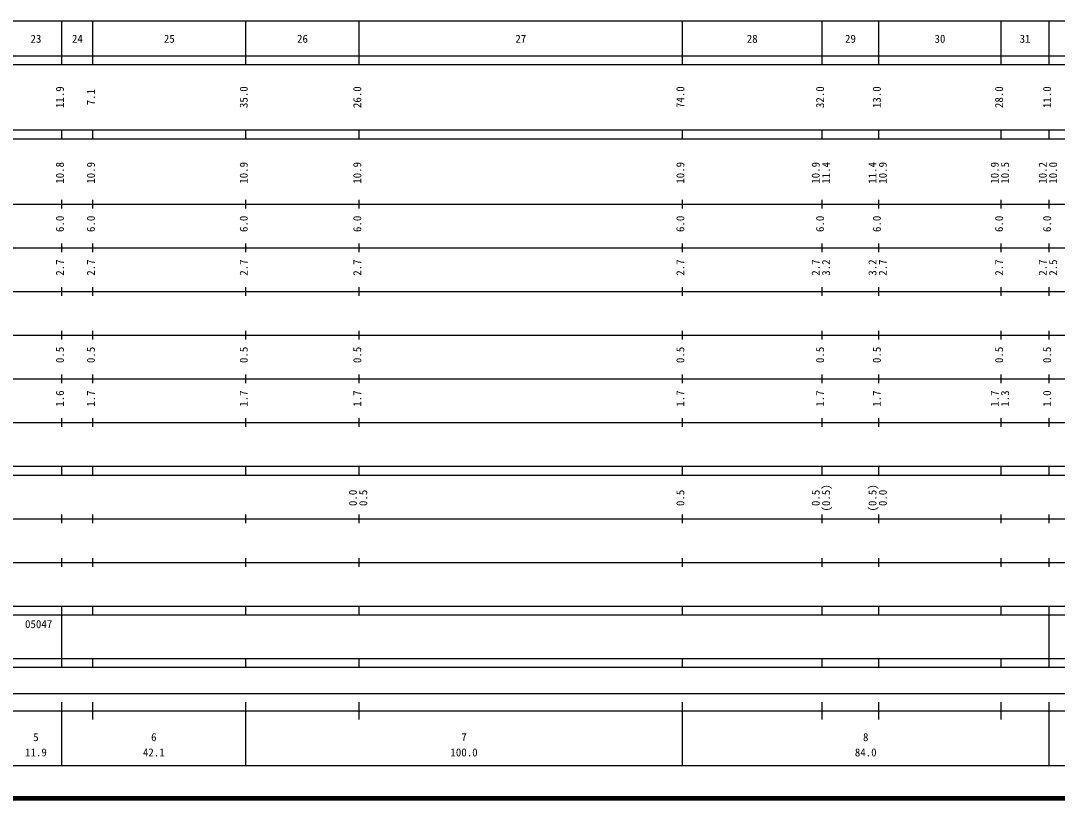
# Model space of a CAD drawing. Units: millimetres on the paper, enlarged 1000 times. Extents: x 40000 to 680000, y 20000 to 380000.
# Drawn here: x 316467 to 553871, y 20000 to 198000 of the extents above; entities that cross this region are included whole.
import ezdxf
from ezdxf.enums import TextEntityAlignment as Align

# ---------------------------------------------------------------- set-up
doc = ezdxf.new("R2010")
doc.units = ezdxf.units.MM
doc.header["$LTSCALE"] = 1000
doc.layers.add('M-TTL', color=2, linetype='Continuous', lineweight=140)
doc.layers.add('M-TTL-BAND', color=7, linetype='Continuous', lineweight=25)
doc.styles.add('ＭＳ ゴシック', font='')
doc.styles.get('ＭＳ ゴシック').set_extended_font_data('MS Gothic')

msp = doc.modelspace()

# ---------------------------------------------------------------- linework, layer by layer
at = {"layer": 'M-TTL'}
msp.add_line((40000, 20000), (680000, 20000), dxfattribs=at)
at = {"layer": 'M-TTL-BAND'}
for p, q in [((68000, 198000), (579000, 198000)), ((325900, 188000), (325900, 198000)), ((333000, 188000), (333000, 198000)), ((368000, 188000), (368000, 198000)), ((394000, 188000), (394000, 198000)), ((468000, 188000), (468000, 198000)), ((500000, 188000), (500000, 198000)), ((513000, 188000), (513000, 198000)), ((541000, 188000), (541000, 198000)), ((552000, 188000), (552000, 198000)), ((40000, 190000), (579000, 190000)), ((40000, 188000), (579000, 188000)), ((40000, 173000), (579000, 173000)), ((40000, 171000), (579000, 171000)), ((325900, 171000), (325900, 173000)), ((333000, 171000), (333000, 173000)), ((368000, 171000), (368000, 173000)), ((394000, 171000), (394000, 173000)), ((468000, 171000), (468000, 173000)), ((500000, 171000), (500000, 173000)), ((513000, 171000), (513000, 173000)), ((541000, 171000), (541000, 173000)), ((552000, 171000), (552000, 173000)), ((325900, 155000), (325900, 157000)), ((333000, 155000), (333000, 157000)), ((368000, 155000), (368000, 157000)), ((394000, 155000), (394000, 157000)), ((468000, 155000), (468000, 157000)), ((500000, 155000), (500000, 157000)), ((513000, 155000), (513000, 157000)), ((541000, 155000), (541000, 157000)), ((552000, 155000), (552000, 157000)), ((40000, 156000), (579000, 156000)), ((46000, 146000), (579000, 146000)), ((325900, 145000), (325900, 147000)), ((333000, 145000), (333000, 147000)), ((368000, 145000), (368000, 147000)), ((394000, 145000), (394000, 147000)), ((468000, 145000), (468000, 147000)), ((500000, 145000), (500000, 147000)), ((513000, 145000), (513000, 147000)), ((541000, 145000), (541000, 147000)), ((552000, 145000), (552000, 147000)), ((52000, 136000), (579000, 136000)), ((325900, 135000), (325900, 137000)), ((333000, 135000), (333000, 137000)), ((368000, 135000), (368000, 137000)), ((394000, 135000), (394000, 137000)), ((468000, 135000), (468000, 137000)), ((500000, 135000), (500000, 137000)), ((513000, 135000), (513000, 137000)), ((541000, 135000), (541000, 137000)), ((552000, 135000), (552000, 137000)), ((46000, 126000), (579000, 126000)), ((325900, 125000), (325900, 127000)), ((333000, 125000), (333000, 127000)), ((368000, 125000), (368000, 127000)), ((394000, 125000), (394000, 127000)), ((468000, 125000), (468000, 127000)), ((500000, 125000), (500000, 127000)), ((513000, 125000), (513000, 127000)), ((541000, 125000), (541000, 127000)), ((552000, 125000), (552000, 127000)), ((325900, 115000), (325900, 117000)), ((333000, 115000), (333000, 117000)), ((368000, 115000), (368000, 117000)), ((394000, 115000), (394000, 117000)), ((468000, 115000), (468000, 117000)), ((500000, 115000), (500000, 117000)), ((513000, 115000), (513000, 117000)), ((541000, 115000), (541000, 117000)), ((552000, 115000), (552000, 117000)), ((52000, 116000), (579000, 116000)), ((325900, 105000), (325900, 107000)), ((333000, 105000), (333000, 107000)), ((368000, 105000), (368000, 107000)), ((394000, 105000), (394000, 107000)), ((468000, 105000), (468000, 107000)), ((500000, 105000), (500000, 107000)), ((513000, 105000), (513000, 107000)), ((541000, 105000), (541000, 107000)), ((552000, 105000), (552000, 107000)), ((46000, 106000), (579000, 106000)), ((40000, 96000), (579000, 96000)), ((325900, 94000), (325900, 96000)), ((333000, 94000), (333000, 96000)), ((368000, 94000), (368000, 96000)), ((394000, 94000), (394000, 96000)), ((468000, 94000), (468000, 96000)), ((500000, 94000), (500000, 96000)), ((513000, 94000), (513000, 96000)), ((541000, 94000), (541000, 96000)), ((552000, 94000), (552000, 96000)), ((40000, 94000), (579000, 94000)), ((49000, 84000), (579000, 84000)), ((325900, 83000), (325900, 85000)), ((333000, 83000), (333000, 85000)), ((368000, 83000), (368000, 85000)), ((394000, 83000), (394000, 85000)), ((468000, 83000), (468000, 85000)), ((500000, 83000), (500000, 85000)), ((513000, 83000), (513000, 85000)), ((541000, 83000), (541000, 85000)), ((552000, 83000), (552000, 85000)), ((40000, 74000), (579000, 74000)), ((325900, 73000), (325900, 75000)), ((333000, 73000), (333000, 75000)), ((368000, 73000), (368000, 75000)), ((394000, 73000), (394000, 75000)), ((468000, 73000), (468000, 75000)), ((500000, 73000), (500000, 75000)), ((513000, 73000), (513000, 75000)), ((541000, 73000), (541000, 75000)), ((552000, 73000), (552000, 75000)), ((40000, 64000), (579000, 64000)), ((40000, 62000), (579000, 62000)), ((325900, 62000), (325900, 64000)), ((325900, 52000), (325900, 62000)), ((333000, 62000), (333000, 64000)), ((368000, 62000), (368000, 64000)), ((394000, 62000), (394000, 64000)), ((468000, 62000), (468000, 64000)), ((500000, 62000), (500000, 64000)), ((513000, 62000), (513000, 64000)), ((541000, 62000), (541000, 64000)), ((552000, 62000), (552000, 64000)), ((552000, 52000), (552000, 62000)), ((40000, 52000), (579000, 52000)), ((40000, 50000), (579000, 50000)), ((325900, 50000), (325900, 52000)), ((333000, 50000), (333000, 52000)), ((368000, 50000), (368000, 52000)), ((394000, 50000), (394000, 52000)), ((468000, 50000), (468000, 52000)), ((500000, 50000), (500000, 52000)), ((513000, 50000), (513000, 52000)), ((541000, 50000), (541000, 52000)), ((552000, 50000), (552000, 52000)), ((71000, 44000), (565000, 44000)), ((325900, 27500), (325900, 42000)), ((333000, 38000), (333000, 42000)), ((368000, 27500), (368000, 42000)), ((394000, 38000), (394000, 42000)), ((468000, 27500), (468000, 42000)), ((500000, 38000), (500000, 42000)), ((513000, 38000), (513000, 42000)), ((541000, 38000), (541000, 42000)), ((552000, 27500), (552000, 42000)), ((40000, 40000), (579000, 40000)), ((68000, 27500), (579000, 27500))]:
    msp.add_line(p, q, dxfattribs=at)

# ---------------------------------------------------------------- texts
at = {"layer": 'M-TTL-BAND', "style": 'ＭＳ ゴシック'}
for s, p in [('23', (319950, 192405)), ('24', (329450, 192405)), ('25', (350500, 192405)), ('26', (381000, 192405)), ('27', (431000, 192405)), ('28', (484000, 192405)), ('29', (506500, 192405)), ('30', (527000, 192405)), ('31', (546500, 192405)), ('5', (319950, 32523)), ('6', (346950, 32523)), ('7', (418000, 32523)), ('8', (510000, 32523)), ('11.9', (319950, 29033)), ('42.1', (346950, 29033)), ('100.0', (418000, 29033)), ('84.0', (510000, 29033))]:
    msp.add_text(s, height=1833, dxfattribs=at).set_placement(p, align=Align.BOTTOM_CENTER)
for s, p in [('11.9', (326900, 180500)), ('35.0', (369000, 180500)), ('26.0', (395000, 180500)), ('74.0', (469000, 180500)), ('32.0', (501000, 180500)), ('13.0', (514000, 180500)), ('28.0', (542000, 180500)), ('11.0', (553000, 180500)), ('7.1', (334000, 180500)), ('10.8', (326900, 163174)), ('10.9', (334000, 163174)), ('10.9', (369000, 163174)), ('10.9', (395000, 163174)), ('10.9', (469000, 163174)), ('10.9', (500000, 163174)), ('11.4', (502370, 163174)), ('11.4', (513000, 163174)), ('10.9', (515370, 163174)), ('10.9', (541000, 163174)), ('10.5', (543370, 163174)), ('10.2', (552000, 163174)), ('10.0', (554370, 163174)), ('6.0', (326900, 151500)), ('6.0', (334000, 151500)), ('6.0', (369000, 151500)), ('6.0', (395000, 151500)), ('6.0', (469000, 151500)), ('6.0', (501000, 151500)), ('6.0', (514000, 151500)), ('6.0', (542000, 151500)), ('6.0', (553000, 151500)), ('2.7', (326900, 141500)), ('2.7', (334000, 141500)), ('2.7', (369000, 141500)), ('2.7', (395000, 141500)), ('2.7', (469000, 141500)), ('2.7', (500000, 141500)), ('3.2', (502370, 141500)), ('3.2', (513000, 141500)), ('2.7', (515370, 141500)), ('2.7', (542000, 141500)), ('2.7', (552000, 141500)), ('2.5', (554370, 141500)), ('0.5', (326900, 121500)), ('0.5', (334000, 121500)), ('0.5', (369000, 121500)), ('0.5', (395000, 121500)), ('0.5', (469000, 121500)), ('0.5', (501000, 121500)), ('0.5', (514000, 121500)), ('0.5', (542000, 121500)), ('0.5', (553000, 121500)), ('1.6', (326900, 111500)), ('1.7', (334000, 111500)), ('1.7', (369000, 111500)), ('1.7', (395000, 111500)), ('1.7', (469000, 111500)), ('1.7', (501000, 111500)), ('1.7', (514000, 111500)), ('1.7', (541000, 111500)), ('1.3', (543370, 111500)), ('1.0', (553000, 111500)), ('0.0', (394000, 88764)), ('0.5', (396370, 88764)), ('0.5', (469000, 88764)), ('0.5', (500000, 88764)), ('(0.5)', (502370, 88764)), ('(0.5)', (513000, 88764)), ('0.0', (515370, 88764))]:
    msp.add_text(s, height=1833, rotation=90, dxfattribs=at).set_placement(p, align=Align.BOTTOM_CENTER)
msp.add_text('05047', height=1833, dxfattribs=at).set_placement((317450, 58405), align=Align.BOTTOM_LEFT)

doc.saveas('drawing.dxf')
